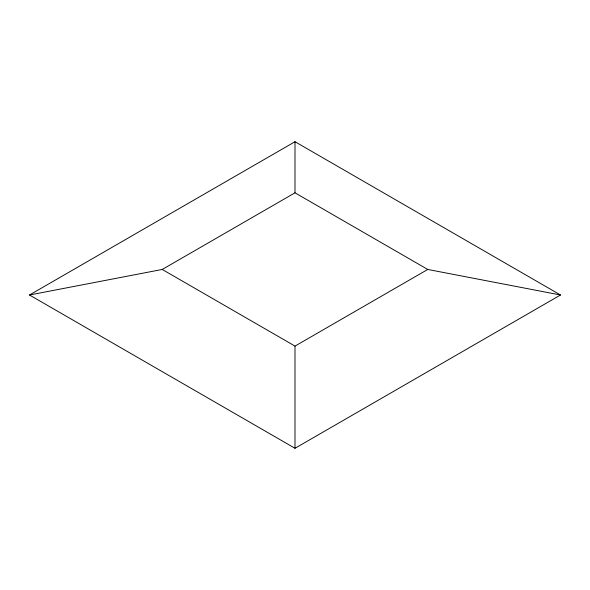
<?xml version="1.0" encoding="UTF-8"?>
<svg xmlns="http://www.w3.org/2000/svg" width="590" height="590" viewBox="0 0 590 590"><rect width="100%" height="100%" fill="white"/><g stroke="black" fill="none" stroke-linecap="round" stroke-linejoin="round"><path stroke-width="0.89" d="M29.5 295L295 141.718L560.5 295L295 448.282L29.5 295L162.25 269.453L295 192.812L427.75 269.453L560.5 295M162.25 269.453L295 346.094L427.75 269.453M295 141.718L295 192.812M295 346.094L295 448.282"/></g></svg>
